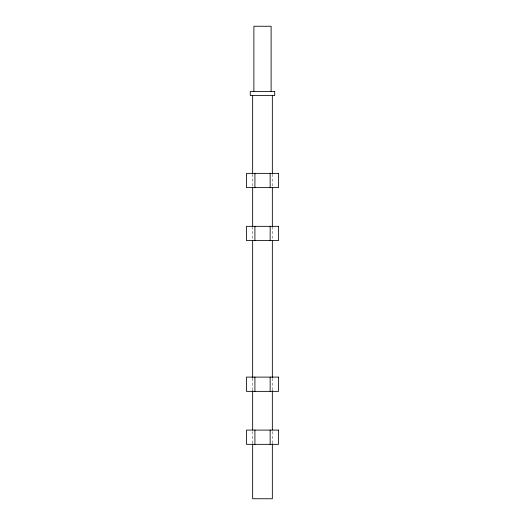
<?xml version="1.0" encoding="UTF-8"?>
<svg xmlns="http://www.w3.org/2000/svg" width="525" height="525" viewBox="0 0 525 525"><rect width="100%" height="100%" fill="white"/><g stroke="black" fill="none" stroke-linecap="round" stroke-linejoin="round"><path stroke-width="0.39" stroke-dasharray="2.62 1.97" d="M272.344 174.202L272.344 186.5M272.344 226.656L272.344 239.768M272.344 378.276L272.344 389.747M272.344 431.543L272.344 443.021M252.656 174.202L252.656 186.5M252.656 226.656L252.656 239.768M252.656 378.276L252.656 389.747M252.656 431.543L252.656 443.021"/><path stroke-width="0.79" d="M272.344 95.524L272.344 173.381M272.344 187.313L272.344 226.656M272.344 240.588L272.344 377.455M272.344 390.567L272.344 429.909M272.344 443.842L272.344 498.75L252.656 498.75L252.656 443.842M271.117 91.448L271.117 26.25L253.883 26.25L253.883 91.448M270.152 173.362L270.152 187.622M270.152 226.334L270.152 240.594M270.152 377.108L270.152 391.374M270.152 430.087L270.152 444.347M254.914 173.362L254.914 187.622M254.914 226.334L254.914 240.594M254.914 377.108L254.914 391.374M254.914 430.087L254.914 444.347M252.656 95.524L252.656 173.381M252.656 187.313L252.656 226.656M252.656 240.588L252.656 377.455M252.656 390.567L252.656 429.909M274.713 91.448L250.287 91.448L250.287 95.524L274.713 95.524L274.713 91.448M278.519 173.362L246.481 173.362L246.481 187.622L278.519 187.622L278.519 173.362M278.519 226.334L246.481 226.334L246.481 240.594L278.519 240.594L278.519 226.334M278.519 377.108L246.481 377.108L246.481 391.374L278.519 391.374L278.519 377.108M278.519 430.087L246.481 430.087L246.481 444.347L278.519 444.347L278.519 430.087"/></g></svg>
